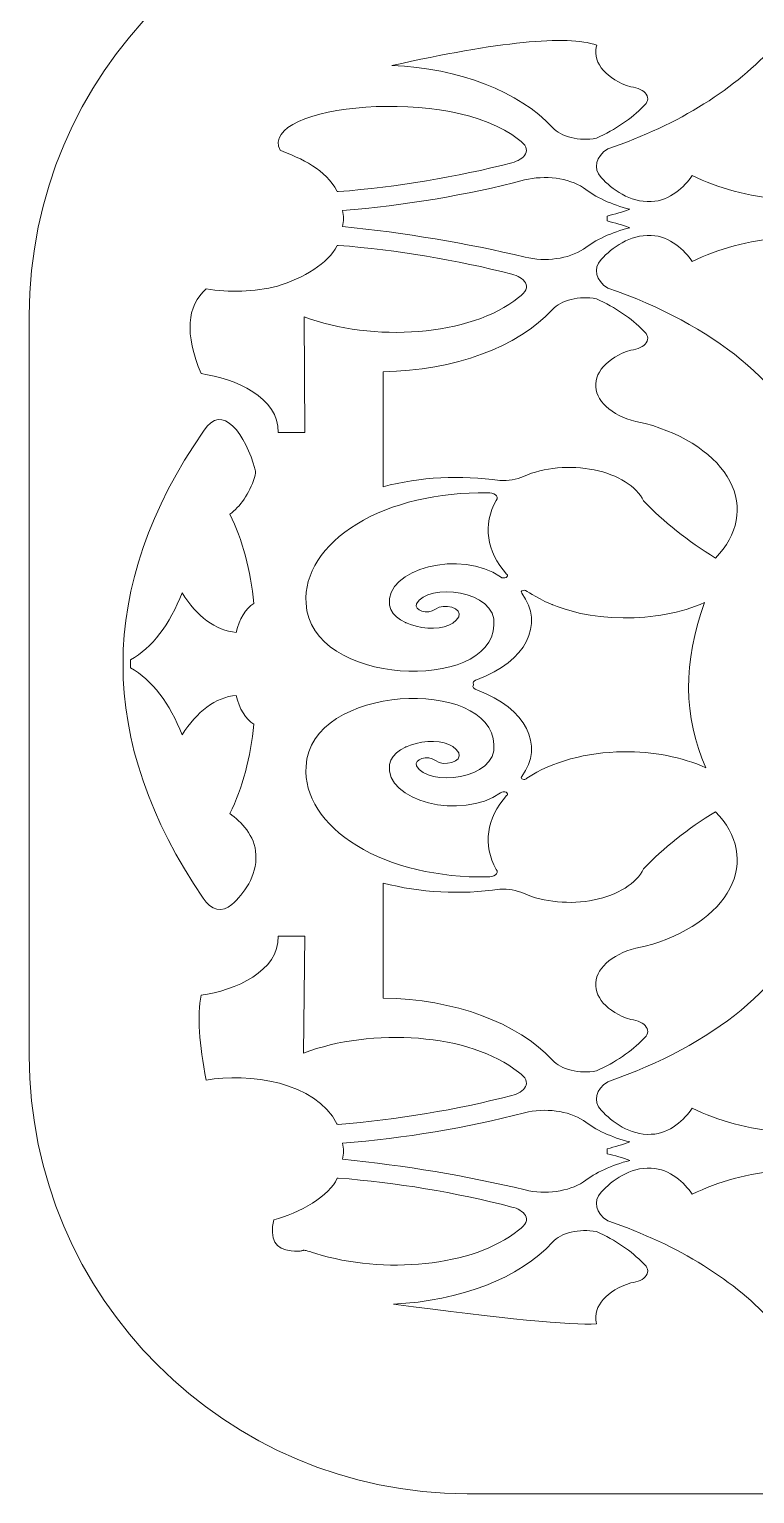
# Model space of a CAD drawing. Header units: millimetres. Extents: x -211 to 220, y -293 to 288.
# Drawn here: x -47.1 to -1.8, y 149.8 to 241.3 of the extents above; entities that cross this region are included whole.
import ezdxf

# ---------------------------------------------------------------- set-up
doc = ezdxf.new("R2010")
doc.units = ezdxf.units.MM
doc.header["$MEASUREMENT"] = 0
doc.layers.add('layer 1', color=7, linetype='Continuous')

msp = doc.modelspace()

# ---------------------------------------------------------------- linework, layer by layer
at = {"layer": 'layer 1', "color": 142, "lineweight": 9}
for points, knots in [([(-19.7409, 250.7626), (-19.7409, 250.7626), (26.5649, 250.7626), (26.5649, 250.7626), (26.5649, 250.7626), (41.6193, 250.7626), (53.912, 238.4701), (53.912, 223.4156), (53.912, 223.4156), (53.912, 223.4156), (53.912, 177.1097), (53.912, 177.1097), (53.912, 177.1097), (53.912, 162.0552), (41.6193, 149.7627), (26.5649, 149.7627), (26.5649, 149.7627), (26.5649, 149.7627), (-19.7409, 149.7627), (-19.7409, 149.7627), (-19.7409, 149.7627), (-34.7954, 149.7627), (-47.0881, 162.0552), (-47.0881, 177.1097), (-47.0881, 177.1097), (-47.0881, 177.1097), (-47.0881, 223.4156), (-47.0881, 223.4156), (-47.0881, 223.4156), (-47.0881, 238.4701), (-34.7954, 250.7626), (-19.7409, 250.7626)], [0, 0, 0, 0, 0.1111111, 0.1111111, 0.1111111, 0.1111111, 0.2222222, 0.2222222, 0.2222222, 0.2222222, 0.3333333, 0.3333333, 0.3333333, 0.3333333, 0.4444444, 0.4444444, 0.4444444, 0.4444444, 0.5555556, 0.5555556, 0.5555556, 0.5555556, 0.6666667, 0.6666667, 0.6666667, 0.6666667, 0.7777778, 0.7777778, 0.7777778, 0.7777778, 1, 1, 1, 1]), ([(-11.667, 234.4721), (-12.7302, 234.2756), (-13.8754, 234.5566), (-14.4126, 235.1459), (-14.4126, 235.1459), (-16.4584, 237.3897), (-20.2424, 238.8415), (-24.441, 239.0151), (-24.441, 239.0151), (-17.7832, 240.5032), (-13.518, 240.9294), (-11.6455, 240.2937), (-11.6455, 240.2937), (-11.6583, 240.2493), (-11.6692, 240.2046), (-11.6782, 240.1595), (-11.6782, 240.1595), (-11.8788, 239.1411), (-11.0172, 238.1537), (-9.5145, 237.6801), (-9.5145, 237.6801), (-9.0783, 237.6414), (-8.7097, 237.4646), (-8.5479, 237.2163), (-8.5479, 237.2163), (-8.3858, 236.9682), (-8.4557, 236.6864), (-8.7305, 236.4776), (-8.7305, 236.4776), (-9.4712, 235.6941), (-10.4709, 235.0113), (-11.667, 234.4721)], [0, 0, 0, 0, 0.1111111, 0.1111111, 0.1111111, 0.1111111, 0.2222222, 0.2222222, 0.2222222, 0.2222222, 0.3333333, 0.3333333, 0.3333333, 0.3333333, 0.4444444, 0.4444444, 0.4444444, 0.4444444, 0.5555556, 0.5555556, 0.5555556, 0.5555556, 0.6666667, 0.6666667, 0.6666667, 0.6666667, 0.7777778, 0.7777778, 0.7777778, 0.7777778, 1, 1, 1, 1]), ([(16.4006, 230.7101), (17.3369, 230.9923), (18.1177, 231.4416), (18.6308, 232.0036), (18.6308, 232.0036), (19.1643, 232.5878), (18.9993, 233.315), (18.2253, 233.7905), (18.2253, 233.7905), (13.7544, 235.3262), (10.1596, 237.5943), (7.8057, 240.2937), (7.8057, 240.2937), (5.8339, 240.4529), (3.0528, 240.4529), (-0.5373, 240.2937), (-0.5373, 240.2937), (-2.8932, 237.5988), (-6.4858, 235.3344), (-10.9519, 233.8005), (-10.9519, 233.8005), (-11.7265, 233.3248), (-11.8918, 232.5969), (-11.3576, 232.0123), (-11.3576, 232.0123), (-10.6906, 231.2814), (-9.5899, 230.4522), (-8.2462, 230.5106), (-8.2462, 230.5106), (-7.0426, 230.5629), (-6.1761, 231.4307), (-5.6743, 232.1467), (-5.6743, 232.1467), (-4.0767, 231.347), (-2.147, 230.8287), (-0.0959, 230.6483), (-0.0959, 230.6483), (0.2155, 231.1559), (0.8765, 231.5562), (1.7148, 231.7448), (1.7148, 231.7448), (1.5933, 233.0151), (0.7138, 234.2154), (-0.7597, 235.1228), (-0.7597, 235.1228), (1.2048, 235.8754), (2.6841, 237.0129), (3.4314, 238.3461), (3.4314, 238.3461), (3.4314, 238.3461), (3.9308, 238.3461), (3.9308, 238.3461), (3.9308, 238.3461), (4.6782, 237.0129), (6.1575, 235.8754), (8.1219, 235.1228), (8.1219, 235.1228), (6.6482, 234.2154), (5.769, 233.0151), (5.6473, 231.7448), (5.6473, 231.7448), (6.4856, 231.5562), (7.1467, 231.1559), (7.4581, 230.6483), (7.4581, 230.6483), (9.5093, 230.8287), (11.4389, 231.347), (13.0367, 232.1467), (13.0367, 232.1467), (13.4347, 231.5787), (14.0922, 231.0955), (14.9239, 230.7509), (14.9239, 230.7509), (15.6923, 230.4326), (15.5295, 230.4475), (16.4006, 230.7101)], [0, 0, 0, 0, 0.05, 0.05, 0.05, 0.05, 0.1, 0.1, 0.1, 0.1, 0.15, 0.15, 0.15, 0.15, 0.2, 0.2, 0.2, 0.2, 0.25, 0.25, 0.25, 0.25, 0.3, 0.3, 0.3, 0.3, 0.35, 0.35, 0.35, 0.35, 0.4, 0.4, 0.4, 0.4, 0.45, 0.45, 0.45, 0.45, 0.5, 0.5, 0.5, 0.5, 0.55, 0.55, 0.55, 0.55, 0.6, 0.6, 0.6, 0.6, 0.65, 0.65, 0.65, 0.65, 0.7, 0.7, 0.7, 0.7, 0.75, 0.75, 0.75, 0.75, 0.8, 0.8, 0.8, 0.8, 0.85, 0.85, 0.85, 0.85, 0.9, 0.9, 0.9, 0.9, 1, 1, 1, 1]), ([(-31.4275, 233.7153), (-32.8288, 236.586), (-20.6882, 237.8097), (-16.5392, 234.3917), (-16.5392, 234.3917), (-15.5481, 233.743), (-16.1911, 233.1258), (-16.9457, 232.9411), (-16.9457, 232.9411), (-20.4081, 232.0397), (-24.0584, 231.4313), (-27.7943, 231.1322), (-27.7943, 231.1322), (-27.8362, 231.1311), (-27.8726, 231.1492), (-27.8792, 231.1741), (-27.8792, 231.1741), (-28.5293, 232.5008), (-30.1191, 233.2204), (-31.4275, 233.7153)], [0, 0, 0, 0, 0.1666667, 0.1666667, 0.1666667, 0.1666667, 0.3333333, 0.3333333, 0.3333333, 0.3333333, 0.5, 0.5, 0.5, 0.5, 0.6666667, 0.6666667, 0.6666667, 0.6666667, 1, 1, 1, 1]), ([(-9.5713, 228.8751), (-10.0265, 229.0416), (-10.5043, 229.1844), (-10.9997, 229.3019), (-10.9997, 229.3019), (-10.9997, 229.3019), (-10.9997, 229.6084), (-10.9997, 229.6084), (-10.9997, 229.6084), (-10.5044, 229.726), (-10.0266, 229.8687), (-9.5714, 230.0352), (-9.5714, 230.0352), (-10.7171, 230.3184), (-11.7173, 230.7815), (-12.4688, 231.3771), (-12.4688, 231.3771), (-13.4124, 231.9862), (-14.8792, 232.1796), (-16.1558, 231.863), (-16.1558, 231.863), (-19.7839, 230.9111), (-23.6126, 230.2695), (-27.5324, 229.9558), (-27.5324, 229.9558), (-27.439, 229.6244), (-27.439, 229.2858), (-27.5324, 228.9545), (-27.5324, 228.9545), (-23.6265, 228.5628), (-19.8004, 227.9206), (-16.1189, 227.0386), (-16.1189, 227.0386), (-14.8498, 226.7345), (-13.4025, 226.9307), (-12.4687, 227.5334), (-12.4687, 227.5334), (-11.7173, 228.1288), (-10.717, 228.5919), (-9.5713, 228.8751)], [0, 0, 0, 0, 0.0909091, 0.0909091, 0.0909091, 0.0909091, 0.1818182, 0.1818182, 0.1818182, 0.1818182, 0.2727273, 0.2727273, 0.2727273, 0.2727273, 0.3636364, 0.3636364, 0.3636364, 0.3636364, 0.4545455, 0.4545455, 0.4545455, 0.4545455, 0.5454545, 0.5454545, 0.5454545, 0.5454545, 0.6363636, 0.6363636, 0.6363636, 0.6363636, 0.7272727, 0.7272727, 0.7272727, 0.7272727, 0.8181818, 0.8181818, 0.8181818, 0.8181818, 1, 1, 1, 1]), ([(16.6492, 228.12), (17.475, 227.8363), (18.1638, 227.4182), (18.6308, 226.9068), (18.6308, 226.9068), (19.1643, 226.3224), (18.9993, 225.5953), (18.2253, 225.1198), (18.2253, 225.1198), (11.6284, 222.8539), (6.9378, 218.9936), (5.3282, 214.5056), (5.3282, 214.5056), (5.3282, 214.5056), (1.9548, 214.4873), (1.9548, 214.4873), (1.9548, 214.4873), (0.3443, 218.9787), (-4.3497, 222.8421), (-10.9519, 225.1098), (-10.9519, 225.1098), (-11.7265, 225.5855), (-11.8917, 226.3133), (-11.3576, 226.8982), (-11.3576, 226.8982), (-10.6906, 227.6288), (-9.59, 228.458), (-8.2462, 228.3997), (-8.2462, 228.3997), (-7.0426, 228.3475), (-6.1761, 227.4795), (-5.6743, 226.7636), (-5.6743, 226.7636), (-4.0767, 227.5632), (-2.147, 228.0816), (-0.0959, 228.2621), (-0.0959, 228.2621), (0.2155, 227.7544), (0.8765, 227.3541), (1.7148, 227.1656), (1.7148, 227.1656), (1.5933, 225.8952), (0.7138, 224.6948), (-0.7597, 223.7876), (-0.7597, 223.7876), (1.2048, 223.0349), (2.6841, 221.8974), (3.4314, 220.5644), (3.4314, 220.5644), (3.4314, 220.5644), (3.9308, 220.5644), (3.9308, 220.5644), (3.9308, 220.5644), (4.6782, 221.8974), (6.1575, 223.0349), (8.1219, 223.7876), (8.1219, 223.7876), (6.6482, 224.6948), (5.769, 225.8952), (5.6473, 227.1656), (5.6473, 227.1656), (6.4856, 227.3541), (7.1467, 227.7544), (7.4581, 228.2621), (7.4581, 228.2621), (9.5093, 228.0816), (11.4389, 227.5632), (13.0367, 226.7636), (13.0367, 226.7636), (13.3642, 227.231), (13.8674, 227.6411), (14.499, 227.9637), (14.499, 227.9637), (15.5439, 228.4974), (15.5533, 228.4963), (16.6492, 228.12)], [0, 0, 0, 0, 0.05, 0.05, 0.05, 0.05, 0.1, 0.1, 0.1, 0.1, 0.15, 0.15, 0.15, 0.15, 0.2, 0.2, 0.2, 0.2, 0.25, 0.25, 0.25, 0.25, 0.3, 0.3, 0.3, 0.3, 0.35, 0.35, 0.35, 0.35, 0.4, 0.4, 0.4, 0.4, 0.45, 0.45, 0.45, 0.45, 0.5, 0.5, 0.5, 0.5, 0.55, 0.55, 0.55, 0.55, 0.6, 0.6, 0.6, 0.6, 0.65, 0.65, 0.65, 0.65, 0.7, 0.7, 0.7, 0.7, 0.75, 0.75, 0.75, 0.75, 0.8, 0.8, 0.8, 0.8, 0.85, 0.85, 0.85, 0.85, 0.9, 0.9, 0.9, 0.9, 1, 1, 1, 1]), ([(-16.9457, 225.9694), (-20.4081, 226.8704), (-24.0584, 227.479), (-27.7943, 227.7782), (-27.7943, 227.7782), (-27.8362, 227.7793), (-27.8726, 227.7611), (-27.8792, 227.7361), (-27.8792, 227.7361), (-28.4084, 226.6562), (-29.9664, 225.7196), (-31.5882, 225.233), (-31.5882, 225.233), (-33.0304, 224.8561), (-34.5995, 224.8121), (-36.0331, 225.0624), (-36.0331, 225.0624), (-37.2698, 223.9954), (-37.3781, 222.2274), (-36.3578, 219.7586), (-36.3578, 219.7586), (-34.2303, 219.4802), (-31.4727, 218.246), (-31.5357, 216.0746), (-31.5357, 216.0746), (-31.5357, 216.0746), (-29.8808, 216.0746), (-29.8808, 216.0746), (-29.8808, 216.0746), (-29.8808, 216.0746), (-29.917, 223.3195), (-29.917, 223.3195), (-29.917, 223.3195), (-25.7001, 221.6997), (-19.4967, 222.0821), (-16.5392, 224.5187), (-16.5392, 224.5187), (-15.5196, 225.1861), (-16.2435, 225.808), (-16.9457, 225.9694)], [0, 0, 0, 0, 0.0909091, 0.0909091, 0.0909091, 0.0909091, 0.1818182, 0.1818182, 0.1818182, 0.1818182, 0.2727273, 0.2727273, 0.2727273, 0.2727273, 0.3636364, 0.3636364, 0.3636364, 0.3636364, 0.4545455, 0.4545455, 0.4545455, 0.4545455, 0.5454545, 0.5454545, 0.5454545, 0.5454545, 0.6363636, 0.6363636, 0.6363636, 0.6363636, 0.7272727, 0.7272727, 0.7272727, 0.7272727, 0.8181818, 0.8181818, 0.8181818, 0.8181818, 1, 1, 1, 1]), ([(-11.667, 224.4381), (-12.7302, 224.6346), (-13.8753, 224.3536), (-14.4126, 223.7645), (-14.4126, 223.7645), (-16.5453, 221.4251), (-20.5669, 219.9464), (-24.9782, 219.8799), (-24.9782, 219.8799), (-24.9782, 219.8799), (-24.9782, 212.6947), (-24.9782, 212.6947), (-24.9782, 212.6947), (-22.6867, 213.3018), (-20.1295, 213.4375), (-17.6987, 213.0809), (-17.6987, 213.0809), (-17.169, 213.0579), (-16.6428, 213.1493), (-16.2139, 213.3385), (-16.2139, 213.3385), (-14.943, 213.9), (-13.3013, 214.053), (-11.8107, 213.7486), (-11.8107, 213.7486), (-10.3201, 213.4445), (-9.1662, 212.721), (-8.7155, 211.8085), (-8.7155, 211.8085), (-7.4843, 210.5019), (-5.9708, 209.3003), (-4.2152, 208.2359), (-4.2152, 208.2359), (-2.8125, 209.6873), (-2.4898, 211.4306), (-3.3277, 213.0339), (-3.3277, 213.0339), (-4.1654, 214.6373), (-6.085, 215.951), (-8.6111, 216.6497), (-8.6111, 216.6497), (-10.2558, 216.8955), (-11.4771, 217.7322), (-11.6782, 218.7508), (-11.6782, 218.7508), (-11.8788, 219.7692), (-11.0172, 220.7567), (-9.5145, 221.2301), (-9.5145, 221.2301), (-9.0783, 221.2688), (-8.7097, 221.4457), (-8.5479, 221.6939), (-8.5479, 221.6939), (-8.3858, 221.9423), (-8.4557, 222.224), (-8.7305, 222.4326), (-8.7305, 222.4326), (-9.4712, 223.2163), (-10.4709, 223.8989), (-11.667, 224.4381)], [0, 0, 0, 0, 0.0625, 0.0625, 0.0625, 0.0625, 0.125, 0.125, 0.125, 0.125, 0.1875, 0.1875, 0.1875, 0.1875, 0.25, 0.25, 0.25, 0.25, 0.3125, 0.3125, 0.3125, 0.3125, 0.375, 0.375, 0.375, 0.375, 0.4375, 0.4375, 0.4375, 0.4375, 0.5, 0.5, 0.5, 0.5, 0.5625, 0.5625, 0.5625, 0.5625, 0.625, 0.625, 0.625, 0.625, 0.6875, 0.6875, 0.6875, 0.6875, 0.75, 0.75, 0.75, 0.75, 0.8125, 0.8125, 0.8125, 0.8125, 0.875, 0.875, 0.875, 0.875, 1, 1, 1, 1]), ([(-32.9773, 213.755), (-33.5566, 215.9152), (-35.0365, 218.0565), (-36.2096, 216.1659), (-36.2096, 216.1659), (-42.9058, 206.4821), (-42.9106, 196.7564), (-36.2196, 186.9887), (-36.2196, 186.9887), (-35.7439, 186.2141), (-35.016, 186.0489), (-34.4314, 186.583), (-34.4314, 186.583), (-33.7005, 187.25), (-32.8713, 188.3507), (-32.9297, 189.6944), (-32.9297, 189.6944), (-32.982, 190.898), (-33.8498, 191.7645), (-34.5658, 192.2664), (-34.5658, 192.2664), (-33.7661, 193.8639), (-33.2478, 195.7936), (-33.0674, 197.8447), (-33.0674, 197.8447), (-33.575, 198.1561), (-33.9753, 198.8171), (-34.1639, 199.6554), (-34.1639, 199.6554), (-35.4342, 199.5339), (-36.6345, 198.6544), (-37.5419, 197.1809), (-37.5419, 197.1809), (-38.2945, 199.1454), (-39.432, 200.6247), (-40.7652, 201.372), (-40.7652, 201.372), (-40.7652, 201.372), (-40.7652, 201.8714), (-40.7652, 201.8714), (-40.7652, 201.8714), (-39.432, 202.6188), (-38.2945, 204.0981), (-37.5419, 206.0625), (-37.5419, 206.0625), (-36.6345, 204.5888), (-35.4342, 203.7096), (-34.1639, 203.5879), (-34.1639, 203.5879), (-33.9753, 204.4262), (-33.575, 205.0873), (-33.0674, 205.3987), (-33.0674, 205.3987), (-33.2478, 207.4499), (-33.7661, 209.3795), (-34.5658, 210.9773), (-34.5658, 210.9773), (-33.9069, 211.439), (-33.3614, 212.2496), (-33.0154, 213.277), (-33.0154, 213.277), (-32.9633, 213.4317), (-32.9548, 213.6711), (-32.9773, 213.755)], [0, 0, 0, 0, 0.0588235, 0.0588235, 0.0588235, 0.0588235, 0.1176471, 0.1176471, 0.1176471, 0.1176471, 0.1764706, 0.1764706, 0.1764706, 0.1764706, 0.2352941, 0.2352941, 0.2352941, 0.2352941, 0.2941176, 0.2941176, 0.2941176, 0.2941176, 0.3529412, 0.3529412, 0.3529412, 0.3529412, 0.4117647, 0.4117647, 0.4117647, 0.4117647, 0.4705882, 0.4705882, 0.4705882, 0.4705882, 0.5294118, 0.5294118, 0.5294118, 0.5294118, 0.5882353, 0.5882353, 0.5882353, 0.5882353, 0.6470588, 0.6470588, 0.6470588, 0.6470588, 0.7058824, 0.7058824, 0.7058824, 0.7058824, 0.7647059, 0.7647059, 0.7647059, 0.7647059, 0.8235294, 0.8235294, 0.8235294, 0.8235294, 0.8823529, 0.8823529, 0.8823529, 0.8823529, 1, 1, 1, 1]), ([(-17.2711, 207.2355), (-17.0713, 207.0851), (-17.4444, 206.8881), (-17.6619, 207.0533), (-17.6619, 207.0533), (-20.0537, 208.794), (-24.937, 207.582), (-24.5821, 205.2831), (-24.5821, 205.2831), (-24.3334, 203.8158), (-20.8967, 203.3002), (-20.2657, 204.5596), (-20.2657, 204.5596), (-19.9873, 205.1153), (-21.2063, 205.4434), (-21.7139, 205.044), (-21.7139, 205.044), (-22.2137, 204.6507), (-23.0797, 204.989), (-22.8929, 205.373), (-22.8929, 205.373), (-22.2312, 206.7333), (-17.8568, 206.2392), (-18.0639, 204.042), (-18.0639, 204.042), (-18.2471, 199.7851), (-29.5681, 200.2434), (-29.7961, 205.409), (-29.7961, 205.409), (-29.9272, 207.2544), (-28.779, 209.0489), (-26.6289, 210.3593), (-26.6289, 210.3593), (-24.4791, 211.6696), (-21.5229, 212.3763), (-18.4744, 212.3088), (-18.4744, 212.3088), (-18.0803, 212.3207), (-17.7247, 212.1264), (-17.9216, 211.8394), (-17.9216, 211.8394), (-18.7732, 210.3169), (-18.5373, 208.6482), (-17.2711, 207.2355)], [0, 0, 0, 0, 0.0833333, 0.0833333, 0.0833333, 0.0833333, 0.1666667, 0.1666667, 0.1666667, 0.1666667, 0.25, 0.25, 0.25, 0.25, 0.3333333, 0.3333333, 0.3333333, 0.3333333, 0.4166667, 0.4166667, 0.4166667, 0.4166667, 0.5, 0.5, 0.5, 0.5, 0.5833333, 0.5833333, 0.5833333, 0.5833333, 0.6666667, 0.6666667, 0.6666667, 0.6666667, 0.75, 0.75, 0.75, 0.75, 0.8333333, 0.8333333, 0.8333333, 0.8333333, 1, 1, 1, 1]), ([(-9.9896, 204.4911), (-14.0851, 204.5413), (-15.9289, 206.203), (-16.1519, 206.223), (-16.1519, 206.223), (-16.2692, 206.2335), (-16.4374, 206.1617), (-16.3237, 206.0448), (-16.3237, 206.0448), (-14.8882, 204.08), (-16.0675, 201.7755), (-19.0859, 200.6465), (-19.0859, 200.6465), (-19.515, 200.5316), (-19.3213, 200.321), (-19.3322, 200.3079), (-19.3322, 200.3079), (-19.4449, 200.1697), (-19.3362, 200.0417), (-19.0859, 199.9747), (-19.0859, 199.9747), (-16.0675, 198.846), (-14.8882, 196.541), (-16.3237, 194.5765), (-16.3237, 194.5765), (-16.4647, 194.4313), (-16.1428, 194.3062), (-16.0005, 194.4827), (-16.0005, 194.4827), (-14.4535, 195.5068), (-12.281, 196.1023), (-9.9896, 196.1302), (-9.9896, 196.1302), (-8.1218, 196.1532), (-6.3081, 195.7972), (-4.8271, 195.1313), (-4.8271, 195.1313), (-6.2332, 198.325), (-6.2613, 201.7654), (-4.9115, 205.4524), (-4.9115, 205.4524), (-6.3766, 204.8106), (-8.1572, 204.4686), (-9.9896, 204.4911)], [0, 0, 0, 0, 0.0833333, 0.0833333, 0.0833333, 0.0833333, 0.1666667, 0.1666667, 0.1666667, 0.1666667, 0.25, 0.25, 0.25, 0.25, 0.3333333, 0.3333333, 0.3333333, 0.3333333, 0.4166667, 0.4166667, 0.4166667, 0.4166667, 0.5, 0.5, 0.5, 0.5, 0.5833333, 0.5833333, 0.5833333, 0.5833333, 0.6666667, 0.6666667, 0.6666667, 0.6666667, 0.75, 0.75, 0.75, 0.75, 0.8333333, 0.8333333, 0.8333333, 0.8333333, 1, 1, 1, 1]), ([(-14.4623, 205.3399), (-14.4623, 205.3399), (-14.3986, 205.3148), (-14.3986, 205.3148), (-14.3986, 205.3148), (-14.3774, 205.3065), (-14.4835, 205.3482), (-14.4623, 205.3399)], [0, 0, 0, 0, 0.3333333, 0.3333333, 0.3333333, 0.3333333, 1, 1, 1, 1]), ([(-23.5922, 204.2054), (-23.5922, 204.2054), (-23.5355, 204.1794), (-23.5355, 204.1794), (-23.5355, 204.1794), (-23.5166, 204.1708), (-23.6111, 204.214), (-23.5922, 204.2054)], [0, 0, 0, 0, 0.3333333, 0.3333333, 0.3333333, 0.3333333, 1, 1, 1, 1]), ([(-17.2711, 193.386), (-17.0713, 193.5356), (-17.4443, 193.7335), (-17.6619, 193.568), (-17.6619, 193.568), (-20.0508, 191.8281), (-24.9372, 193.0382), (-24.5821, 195.3381), (-24.5821, 195.3381), (-24.3334, 196.8057), (-20.8969, 197.3211), (-20.2657, 196.0617), (-20.2657, 196.0617), (-19.9872, 195.5061), (-21.2065, 195.1779), (-21.7139, 195.5772), (-21.7139, 195.5772), (-22.2142, 195.9709), (-23.0796, 195.6319), (-22.8929, 195.2484), (-22.8929, 195.2484), (-22.2307, 193.888), (-17.8568, 194.3823), (-18.0639, 196.5793), (-18.0639, 196.5793), (-18.2471, 200.8363), (-29.5682, 200.378), (-29.7961, 195.2123), (-29.7961, 195.2123), (-29.9272, 193.3668), (-28.779, 191.5723), (-26.6289, 190.262), (-26.6289, 190.262), (-24.4791, 188.9516), (-21.5229, 188.2449), (-18.4744, 188.3124), (-18.4744, 188.3124), (-18.0796, 188.3007), (-17.7248, 188.4951), (-17.9216, 188.782), (-17.9216, 188.782), (-18.7732, 190.3046), (-18.5373, 191.9731), (-17.2711, 193.386)], [0, 0, 0, 0, 0.0833333, 0.0833333, 0.0833333, 0.0833333, 0.1666667, 0.1666667, 0.1666667, 0.1666667, 0.25, 0.25, 0.25, 0.25, 0.3333333, 0.3333333, 0.3333333, 0.3333333, 0.4166667, 0.4166667, 0.4166667, 0.4166667, 0.5, 0.5, 0.5, 0.5, 0.5833333, 0.5833333, 0.5833333, 0.5833333, 0.6666667, 0.6666667, 0.6666667, 0.6666667, 0.75, 0.75, 0.75, 0.75, 0.8333333, 0.8333333, 0.8333333, 0.8333333, 1, 1, 1, 1]), ([(-23.5922, 196.416), (-23.5922, 196.416), (-23.5355, 196.4421), (-23.5355, 196.4421), (-23.5355, 196.4421), (-23.5166, 196.4508), (-23.6111, 196.4073), (-23.5922, 196.416)], [0, 0, 0, 0, 0.3333333, 0.3333333, 0.3333333, 0.3333333, 1, 1, 1, 1]), ([(-11.667, 176.1832), (-12.7302, 175.9867), (-13.8753, 176.2678), (-14.4126, 176.8569), (-14.4126, 176.8569), (-16.5453, 179.1962), (-20.5669, 180.6747), (-24.9782, 180.7414), (-24.9782, 180.7414), (-24.9782, 180.7414), (-24.9782, 187.9267), (-24.9782, 187.9267), (-24.9782, 187.9267), (-22.6867, 187.3195), (-20.1295, 187.1837), (-17.6987, 187.5405), (-17.6987, 187.5405), (-17.169, 187.5634), (-16.6428, 187.4721), (-16.2139, 187.2825), (-16.2139, 187.2825), (-14.943, 186.7213), (-13.3013, 186.5684), (-11.8107, 186.8725), (-11.8107, 186.8725), (-10.3201, 187.1769), (-9.1662, 187.9002), (-8.7155, 188.8128), (-8.7155, 188.8128), (-7.4843, 190.1196), (-5.9708, 191.321), (-4.2152, 192.3853), (-4.2152, 192.3853), (-2.8125, 190.9339), (-2.4898, 189.1908), (-3.3277, 187.5874), (-3.3277, 187.5874), (-4.1654, 185.9839), (-6.085, 184.6703), (-8.6111, 183.9717), (-8.6111, 183.9717), (-10.2558, 183.7257), (-11.4771, 182.889), (-11.6782, 181.8707), (-11.6782, 181.8707), (-11.8788, 180.8522), (-11.0172, 179.8646), (-9.5145, 179.3913), (-9.5145, 179.3913), (-9.0783, 179.3525), (-8.7097, 179.1756), (-8.5479, 178.9275), (-8.5479, 178.9275), (-8.3858, 178.679), (-8.4557, 178.3973), (-8.7305, 178.1887), (-8.7305, 178.1887), (-9.4712, 177.4051), (-10.4709, 176.7224), (-11.667, 176.1832)], [0, 0, 0, 0, 0.0625, 0.0625, 0.0625, 0.0625, 0.125, 0.125, 0.125, 0.125, 0.1875, 0.1875, 0.1875, 0.1875, 0.25, 0.25, 0.25, 0.25, 0.3125, 0.3125, 0.3125, 0.3125, 0.375, 0.375, 0.375, 0.375, 0.4375, 0.4375, 0.4375, 0.4375, 0.5, 0.5, 0.5, 0.5, 0.5625, 0.5625, 0.5625, 0.5625, 0.625, 0.625, 0.625, 0.625, 0.6875, 0.6875, 0.6875, 0.6875, 0.75, 0.75, 0.75, 0.75, 0.8125, 0.8125, 0.8125, 0.8125, 0.875, 0.875, 0.875, 0.875, 1, 1, 1, 1]), ([(18.6308, 173.7146), (19.1643, 174.2989), (18.9993, 175.0259), (18.2253, 175.5015), (18.2253, 175.5015), (11.6284, 177.7673), (6.9378, 181.6279), (5.3282, 186.1157), (5.3282, 186.1157), (5.3282, 186.1157), (1.9548, 186.134), (1.9548, 186.134), (1.9548, 186.134), (0.3443, 181.6425), (-4.3497, 177.7792), (-10.9519, 175.5115), (-10.9519, 175.5115), (-11.7265, 175.0357), (-11.8918, 174.3079), (-11.3576, 173.7233), (-11.3576, 173.7233), (-10.6906, 172.9926), (-9.5899, 172.1633), (-8.2462, 172.2217), (-8.2462, 172.2217), (-7.0426, 172.274), (-6.1761, 173.1417), (-5.6743, 173.8577), (-5.6743, 173.8577), (-4.0767, 173.058), (-2.147, 172.5397), (-0.0959, 172.3593), (-0.0959, 172.3593), (0.2155, 172.8668), (0.8765, 173.2672), (1.7148, 173.4556), (1.7148, 173.4556), (1.5933, 174.726), (0.7138, 175.9265), (-0.7597, 176.8337), (-0.7597, 176.8337), (1.2048, 177.5864), (2.6841, 178.7239), (3.4314, 180.0571), (3.4314, 180.0571), (3.4314, 180.0571), (3.9308, 180.0571), (3.9308, 180.0571), (3.9308, 180.0571), (4.6782, 178.7239), (6.1575, 177.5864), (8.1219, 176.8337), (8.1219, 176.8337), (6.6482, 175.9265), (5.769, 174.726), (5.6473, 173.4556), (5.6473, 173.4556), (6.4856, 173.2672), (7.1467, 172.8668), (7.4581, 172.3593), (7.4581, 172.3593), (9.5093, 172.5397), (11.4389, 173.058), (13.0367, 173.8577), (13.0367, 173.8577), (14.5286, 171.7297), (16.9485, 171.8723), (18.6308, 173.7146)], [0, 0, 0, 0, 0.0555556, 0.0555556, 0.0555556, 0.0555556, 0.1111111, 0.1111111, 0.1111111, 0.1111111, 0.1666667, 0.1666667, 0.1666667, 0.1666667, 0.2222222, 0.2222222, 0.2222222, 0.2222222, 0.2777778, 0.2777778, 0.2777778, 0.2777778, 0.3333333, 0.3333333, 0.3333333, 0.3333333, 0.3888889, 0.3888889, 0.3888889, 0.3888889, 0.4444444, 0.4444444, 0.4444444, 0.4444444, 0.5, 0.5, 0.5, 0.5, 0.5555556, 0.5555556, 0.5555556, 0.5555556, 0.6111111, 0.6111111, 0.6111111, 0.6111111, 0.6666667, 0.6666667, 0.6666667, 0.6666667, 0.7222222, 0.7222222, 0.7222222, 0.7222222, 0.7777778, 0.7777778, 0.7777778, 0.7777778, 0.8333333, 0.8333333, 0.8333333, 0.8333333, 0.8888889, 0.8888889, 0.8888889, 0.8888889, 1, 1, 1, 1]), ([(-36.0359, 175.6168), (-36.4881, 177.8652), (-36.5954, 179.6332), (-36.3578, 180.921), (-36.3578, 180.921), (-34.2301, 181.1993), (-31.4726, 182.4338), (-31.5357, 184.6049), (-31.5357, 184.6049), (-31.5357, 184.6049), (-29.8808, 184.6049), (-29.8808, 184.6049), (-29.8808, 184.6049), (-29.8808, 184.6049), (-29.9564, 177.2969), (-29.9564, 177.2969), (-29.9564, 177.2969), (-25.7394, 178.9168), (-19.4967, 178.5393), (-16.5392, 176.1027), (-16.5392, 176.1027), (-15.5477, 175.4536), (-16.1919, 174.8366), (-16.9457, 174.6521), (-16.9457, 174.6521), (-20.4081, 173.7509), (-24.0584, 173.1422), (-27.7943, 172.8433), (-27.7943, 172.8433), (-27.8362, 172.842), (-27.8726, 172.8601), (-27.8792, 172.885), (-27.8792, 172.885), (-29.1747, 175.529), (-33.4389, 176.0709), (-36.0359, 175.6168)], [0, 0, 0, 0, 0.1, 0.1, 0.1, 0.1, 0.2, 0.2, 0.2, 0.2, 0.3, 0.3, 0.3, 0.3, 0.4, 0.4, 0.4, 0.4, 0.5, 0.5, 0.5, 0.5, 0.6, 0.6, 0.6, 0.6, 0.7, 0.7, 0.7, 0.7, 0.8, 0.8, 0.8, 0.8, 1, 1, 1, 1]), ([(-9.5713, 170.5862), (-10.0265, 170.7526), (-10.5043, 170.8954), (-10.9997, 171.0129), (-10.9997, 171.0129), (-10.9997, 171.0129), (-10.9997, 171.3195), (-10.9997, 171.3195), (-10.9997, 171.3195), (-10.5044, 171.4369), (-10.0266, 171.5798), (-9.5714, 171.7463), (-9.5714, 171.7463), (-10.7171, 172.0295), (-11.7173, 172.4926), (-12.4688, 173.088), (-12.4688, 173.088), (-13.4124, 173.6972), (-14.8792, 173.8904), (-16.1558, 173.5739), (-16.1558, 173.5739), (-19.7839, 172.6222), (-23.6126, 171.9805), (-27.5324, 171.667), (-27.5324, 171.667), (-27.439, 171.3354), (-27.439, 170.9969), (-27.5324, 170.6655), (-27.5324, 170.6655), (-23.6265, 170.2739), (-19.8004, 169.6315), (-16.1189, 168.7496), (-16.1189, 168.7496), (-14.8498, 168.4455), (-13.4025, 168.6418), (-12.4687, 169.2445), (-12.4687, 169.2445), (-11.7173, 169.8398), (-10.717, 170.3031), (-9.5713, 170.5862)], [0, 0, 0, 0, 0.0909091, 0.0909091, 0.0909091, 0.0909091, 0.1818182, 0.1818182, 0.1818182, 0.1818182, 0.2727273, 0.2727273, 0.2727273, 0.2727273, 0.3636364, 0.3636364, 0.3636364, 0.3636364, 0.4545455, 0.4545455, 0.4545455, 0.4545455, 0.5454545, 0.5454545, 0.5454545, 0.5454545, 0.6363636, 0.6363636, 0.6363636, 0.6363636, 0.7272727, 0.7272727, 0.7272727, 0.7272727, 0.8181818, 0.8181818, 0.8181818, 0.8181818, 1, 1, 1, 1]), ([(18.6308, 168.6179), (19.1644, 168.0335), (18.9993, 167.3063), (18.2253, 166.8308), (18.2253, 166.8308), (13.7785, 165.3034), (10.1984, 163.0516), (7.8437, 160.3714), (7.8437, 160.3714), (4.1073, 159.8043), (1.3008, 159.8043), (-0.5753, 160.3714), (-0.5753, 160.3714), (-2.9319, 163.047), (-6.5099, 165.2951), (-10.9519, 166.8208), (-10.9519, 166.8208), (-11.7265, 167.2966), (-11.8918, 168.0244), (-11.3576, 168.6093), (-11.3576, 168.6093), (-10.6907, 169.3397), (-9.5899, 170.169), (-8.2462, 170.1106), (-8.2462, 170.1106), (-7.0426, 170.0583), (-6.1761, 169.1906), (-5.6743, 168.4746), (-5.6743, 168.4746), (-4.0767, 169.2743), (-2.147, 169.7925), (-0.0959, 169.9729), (-0.0959, 169.9729), (0.2155, 169.4654), (0.8765, 169.0652), (1.7148, 168.8767), (1.7148, 168.8767), (1.5933, 167.6062), (0.7138, 166.4059), (-0.7597, 165.4984), (-0.7597, 165.4984), (1.2048, 164.7459), (2.6841, 163.6083), (3.4314, 162.2754), (3.4314, 162.2754), (3.4314, 162.2754), (3.9308, 162.2754), (3.9308, 162.2754), (3.9308, 162.2754), (4.6782, 163.6083), (6.1575, 164.7459), (8.1219, 165.4984), (8.1219, 165.4984), (6.6482, 166.4059), (5.769, 167.6062), (5.6473, 168.8767), (5.6473, 168.8767), (6.4856, 169.0652), (7.1467, 169.4654), (7.4581, 169.9729), (7.4581, 169.9729), (9.5093, 169.7925), (11.4389, 169.2743), (13.0367, 168.4746), (13.0367, 168.4746), (14.5279, 170.6027), (16.9526, 170.4555), (18.6308, 168.6179)], [0, 0, 0, 0, 0.0555556, 0.0555556, 0.0555556, 0.0555556, 0.1111111, 0.1111111, 0.1111111, 0.1111111, 0.1666667, 0.1666667, 0.1666667, 0.1666667, 0.2222222, 0.2222222, 0.2222222, 0.2222222, 0.2777778, 0.2777778, 0.2777778, 0.2777778, 0.3333333, 0.3333333, 0.3333333, 0.3333333, 0.3888889, 0.3888889, 0.3888889, 0.3888889, 0.4444444, 0.4444444, 0.4444444, 0.4444444, 0.5, 0.5, 0.5, 0.5, 0.5555556, 0.5555556, 0.5555556, 0.5555556, 0.6111111, 0.6111111, 0.6111111, 0.6111111, 0.6666667, 0.6666667, 0.6666667, 0.6666667, 0.7222222, 0.7222222, 0.7222222, 0.7222222, 0.7777778, 0.7777778, 0.7777778, 0.7777778, 0.8333333, 0.8333333, 0.8333333, 0.8333333, 0.8888889, 0.8888889, 0.8888889, 0.8888889, 1, 1, 1, 1]), ([(-16.9457, 167.6803), (-20.4955, 168.6041), (-24.1384, 169.1965), (-27.7943, 169.4892), (-27.7943, 169.4892), (-27.8362, 169.4902), (-27.8726, 169.4722), (-27.8792, 169.4472), (-27.8792, 169.4472), (-28.2537, 168.4427), (-30.2689, 167.2509), (-31.8184, 166.8871), (-31.8184, 166.8871), (-32.0887, 165.6749), (-31.7248, 165.0262), (-30.7269, 164.9415), (-30.7269, 164.9415), (-29.5714, 164.8436), (-30.4147, 165.1635), (-29.1929, 164.778), (-29.1929, 164.778), (-25.0174, 163.4599), (-19.3316, 163.929), (-16.5392, 166.2296), (-16.5392, 166.2296), (-15.5195, 166.8972), (-16.2436, 167.5191), (-16.9457, 167.6803)], [0, 0, 0, 0, 0.125, 0.125, 0.125, 0.125, 0.25, 0.25, 0.25, 0.25, 0.375, 0.375, 0.375, 0.375, 0.5, 0.5, 0.5, 0.5, 0.625, 0.625, 0.625, 0.625, 0.75, 0.75, 0.75, 0.75, 1, 1, 1, 1]), ([(-11.667, 166.1491), (-12.7302, 166.3457), (-13.8753, 166.0647), (-14.4126, 165.4754), (-14.4126, 165.4754), (-16.4417, 163.2499), (-20.1804, 161.8034), (-24.3379, 161.6105), (-24.3379, 161.6105), (-17.4761, 160.6973), (-13.2493, 160.2843), (-11.6575, 160.3714), (-11.6575, 160.3714), (-11.6652, 160.4014), (-11.6722, 160.4314), (-11.6782, 160.4618), (-11.6782, 160.4618), (-11.8788, 161.4803), (-11.0172, 162.4677), (-9.5145, 162.941), (-9.5145, 162.941), (-9.0783, 162.9798), (-8.7097, 163.1567), (-8.5479, 163.4049), (-8.5479, 163.4049), (-8.3858, 163.6534), (-8.4557, 163.9351), (-8.7305, 164.1437), (-8.7305, 164.1437), (-9.4712, 164.9272), (-10.4709, 165.6099), (-11.667, 166.1491)], [0, 0, 0, 0, 0.1111111, 0.1111111, 0.1111111, 0.1111111, 0.2222222, 0.2222222, 0.2222222, 0.2222222, 0.3333333, 0.3333333, 0.3333333, 0.3333333, 0.4444444, 0.4444444, 0.4444444, 0.4444444, 0.5555556, 0.5555556, 0.5555556, 0.5555556, 0.6666667, 0.6666667, 0.6666667, 0.6666667, 0.7777778, 0.7777778, 0.7777778, 0.7777778, 1, 1, 1, 1])]:
    msp.add_open_spline(points, degree=3, knots=knots, dxfattribs=at)
for points in [[(-14.4623, 195.2813), (-14.4623, 195.2813), (-14.4623, 195.2813), (-14.4623, 195.2813)], [(-18.5125, 193.123), (-18.5125, 193.123), (-18.5125, 193.123), (-18.5125, 193.123)]]:
    msp.add_open_spline(points, degree=3, dxfattribs=at)

doc.saveas('drawing.dxf')
